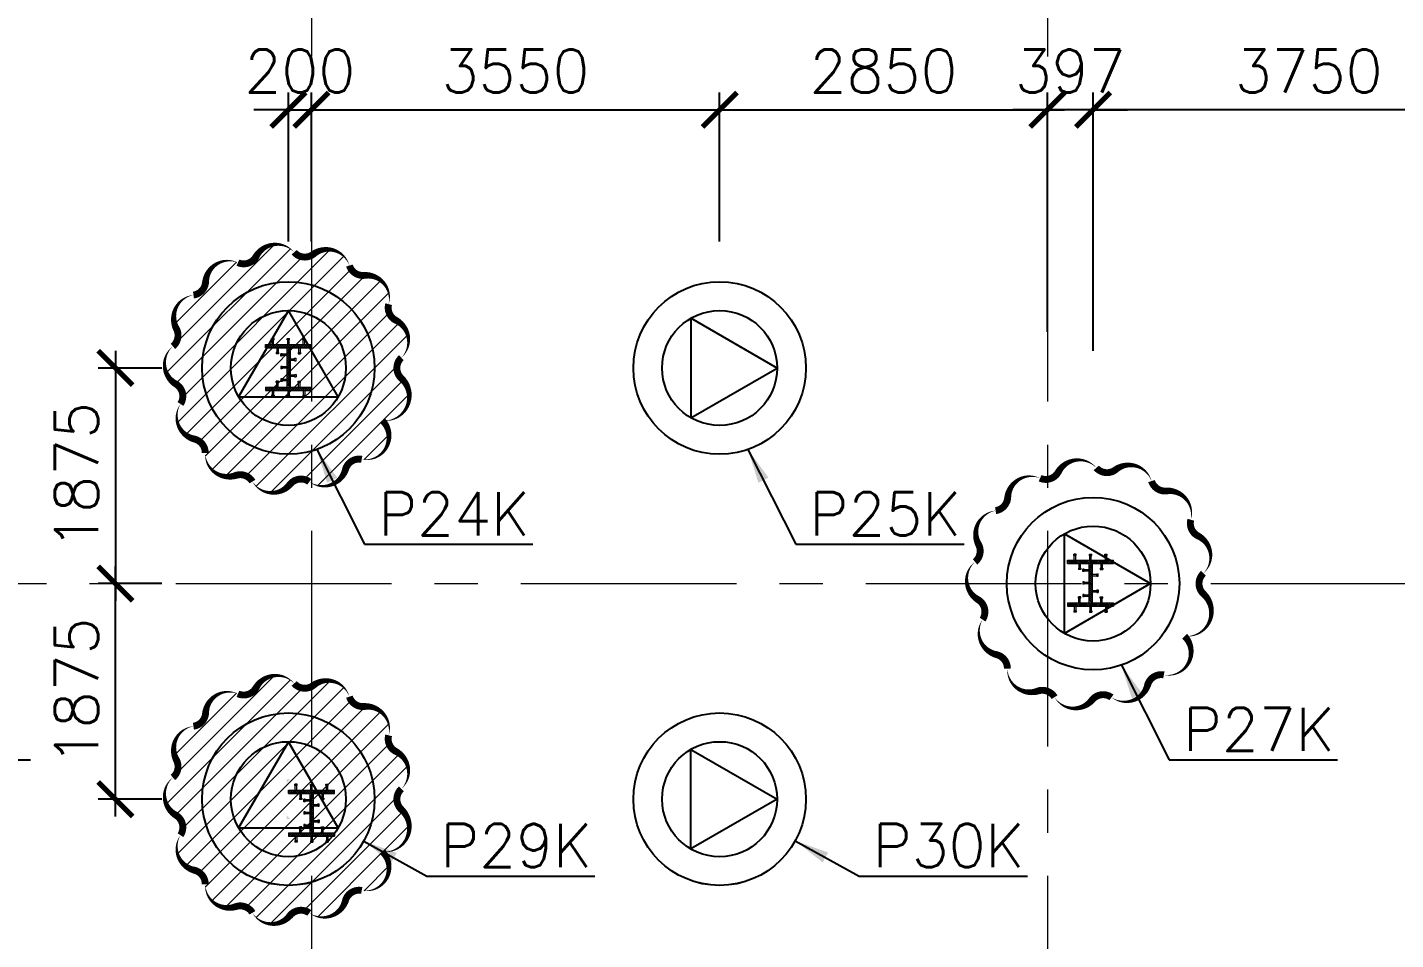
# Model space of a CAD drawing. Header units: millimetres. Extents: x -346728 to 1320345, y -537202 to -385966.
# Drawn here: x 218569 to 230467, y -419763 to -411829 of the extents above; entities that cross this region are included whole.
import ezdxf

# ---------------------------------------------------------------- set-up
doc = ezdxf.new("R2010")
doc.units = ezdxf.units.MM
doc.header["$LTSCALE"] = 100
doc.linetypes.add('X1326_GLB$0$CENTER', pattern=[2, 1.25, -0.25, 0.25, -0.25])
for name, color, linetype, lineweight in [('A-giao thong', 8, 'Continuous', 15), ('KCMANH', 8, 'Continuous', 13), ('KINGPOST', 5, 'Continuous', 20), ('X1326_GLB$0$A-tim', 8, 'X1326_GLB$0$CENTER', 9)]:
    doc.layers.add(name, color=color, linetype=linetype, lineweight=lineweight)
doc.layers.add('CL load', color=1, linetype='Continuous', plot=False)
for name, color, linetype in [('hach', 253, 'Continuous'), ('PILE MARK', 8, 'Continuous'), ('PL', 3, 'Continuous')]:
    doc.layers.add(name, color=color, linetype=linetype)
doc.styles.add('simplex', font='simplex.shx')
doc.dimstyles.new('100', dxfattribs={"dimscale": 150, "dimtxt": 2.5, "dimasz": 2, "dimexe": 1, "dimexo": 1, "dimgap": 1, "dimtad": 1, "dimdec": 0, "dimzin": 0, "dimdsep": 46, "dimtxsty": 'simplex', "dimblk": 'ARCHTICK', "dimcen": 1, "dimdle": 1, "dimclrd": 256, "dimclre": 256, "dimclrt": 6, "dimadec": 0, "dimazin": 0, "dimtfac": 1, "dimtdec": 0, "dimtix": 1, "dimtmove": 2, "dimatfit": 3, "dimfxl": 1, "dimtolj": 1, "dimtzin": 0, "dimarcsym": 0})
pattern_1 = [(44.99999999999996, (188543.3296231151, 11377564.43864296), (-8.980256121069152, 8.980256121069143), []), (135, (188543.3296231151, 11377564.43864296), (-8.980256121069152, -8.980256121069143), [])]

# ---------------------------------------------------------------- blocks, each defined once
blk = doc.blocks.new('_ArchTick')
at = {"color": 0, "linetype": 'ByBlock', "const_width": 0.15}
blk.add_lwpolyline([(-0.5, -0.5), (0.5, 0.5)], dxfattribs=at)
blk = doc.blocks.new('*D347')
at = {"layer": 'CL load', "lineweight": -2, "transparency": 16777216}
for p, q in [((220838.4992876526, -413691.5695106882), (220838.4992876526, -412395.7043317382)), ((221038.4992161091, -413691.5695106882), (221038.4992161091, -412395.7043317382)), ((220838.4992876526, -412545.7043317382), (220538.4992876526, -412545.7043317382)), ((220838.4992876526, -412545.7043317382), (221038.4992161091, -412545.7043317382)), ((221038.4992161091, -412545.7043317382), (221338.4992161091, -412545.7043317382))]:
    blk.add_line(p, q, dxfattribs=at)
at = {"layer": 'DEFPOINTS', "color": 0, "transparency": 16777216}
for p in [(221038.4992161091, -412545.7043317382), (220838.4992876526, -413841.5695106882, -1.036494268191746e-07), (221038.4992161091, -413841.5695106882, -1.036494268191746e-07)]:
    blk.add_point(p, dxfattribs=at)
at = {"layer": 'CL load', "lineweight": -2, "transparency": 16777216, "xscale": 300, "yscale": 300, "zscale": 300}
blk.add_blockref('_ArchTick', (220838.4992876526, -412545.7043317382), dxfattribs=at)
at = {"layer": 'CL load', "lineweight": -2, "transparency": 16777216, "xscale": 300, "yscale": 300, "zscale": 300, "rotation": 180}
blk.add_blockref('_ArchTick', (221038.4992161091, -412545.7043317382), dxfattribs=at)
at = {"layer": 'CL load', "color": 6, "transparency": 16777216, "insert": (220938.4992518809, -412208.2043317382), "char_height": 375, "attachment_point": 5, "style": 'simplex'}
blk.add_mtext('\\A1;200', dxfattribs=at)
blk = doc.blocks.new('*D348')
at = {"layer": 'CL load', "lineweight": -2, "transparency": 16777216}
for p, q in [((221038.4992161091, -413691.5695106882), (221038.4992161091, -412395.7043317382)), ((224588.4992876526, -413691.5695106882), (224588.4992876526, -412395.7043317382)), ((220888.4992161091, -412545.7043317382), (224738.4992876526, -412545.7043317382))]:
    blk.add_line(p, q, dxfattribs=at)
at = {"layer": 'DEFPOINTS', "color": 0, "transparency": 16777216}
for p in [(224588.4992876526, -412545.7043317382), (221038.4992161091, -413841.5695106882, -1.036494268191746e-07), (224588.4992876526, -413841.5695106882, -1.036494268191746e-07)]:
    blk.add_point(p, dxfattribs=at)
at = {"layer": 'CL load', "lineweight": -2, "transparency": 16777216, "xscale": 300, "yscale": 300, "zscale": 300, "rotation": 180}
blk.add_blockref('_ArchTick', (221038.4992161091, -412545.7043317382), dxfattribs=at)
at = {"layer": 'CL load', "lineweight": -2, "transparency": 16777216, "xscale": 300, "yscale": 300, "zscale": 300}
blk.add_blockref('_ArchTick', (224588.4992876526, -412545.7043317382), dxfattribs=at)
at = {"layer": 'CL load', "color": 6, "transparency": 16777216, "insert": (222813.4992518809, -412208.2043317382), "char_height": 375, "attachment_point": 5, "style": 'simplex'}
blk.add_mtext('\\A1;3550', dxfattribs=at)
blk = doc.blocks.new('*D349')
at = {"layer": 'CL load', "lineweight": -2, "transparency": 16777216}
for p, q in [((219333.8951011025, -414641.5695106885), (219333.8951011025, -416816.569408249)), ((219738.4992876527, -414791.5695106885), (219183.8951011025, -414791.5695106885)), ((219738.4992876527, -416666.569408249), (219183.8951011025, -416666.569408249))]:
    blk.add_line(p, q, dxfattribs=at)
at = {"layer": 'DEFPOINTS', "color": 0, "transparency": 16777216}
for p in [(219888.4992876527, -414791.5695106885, -1.036494268191746e-07), (219333.8951011025, -416666.569408249), (219888.4992876527, -416666.569408249, -1.036494268191746e-07)]:
    blk.add_point(p, dxfattribs=at)
at = {"layer": 'CL load', "lineweight": -2, "transparency": 16777216, "xscale": 300, "yscale": 300, "zscale": 300}
for p, rotation in [((219333.8951011025, -414791.5695106885), 90), ((219333.8951011025, -416666.569408249), 270)]:
    blk.add_blockref('_ArchTick', p, dxfattribs=dict(at, rotation=rotation))
at = {"layer": 'CL load', "color": 6, "transparency": 16777216, "insert": (218996.3951011023, -415729.0694594687), "char_height": 375, "attachment_point": 5, "rotation": 90, "style": 'simplex'}
blk.add_mtext('\\A1;1875', dxfattribs=at)
blk = doc.blocks.new('*D350')
at = {"layer": 'CL load', "lineweight": -2, "transparency": 16777216}
for p, q in [((219333.8951011025, -418691.5695106885), (219333.8951011025, -416516.5695106885)), ((219738.4992876527, -416666.5695106885), (219183.8951011025, -416666.5695106885)), ((219738.4992876527, -418541.5695106885), (219183.8951011025, -418541.5695106885))]:
    blk.add_line(p, q, dxfattribs=at)
at = {"layer": 'DEFPOINTS', "color": 0, "transparency": 16777216}
for p in [(219333.8951011025, -416666.5695106885), (219888.4992876527, -416666.5695106885, -1.036494268191746e-07), (219888.4992876527, -418541.5695106885, -1.036494268191746e-07)]:
    blk.add_point(p, dxfattribs=at)
at = {"layer": 'CL load', "lineweight": -2, "transparency": 16777216, "xscale": 300, "yscale": 300, "zscale": 300}
for p, rotation in [((219333.8951011025, -416666.5695106885), 90), ((219333.8951011025, -418541.5695106885), 270)]:
    blk.add_blockref('_ArchTick', p, dxfattribs=dict(at, rotation=rotation))
at = {"layer": 'CL load', "color": 6, "transparency": 16777216, "insert": (218996.3951011023, -417604.0695106884), "char_height": 375, "attachment_point": 5, "rotation": 90, "style": 'simplex'}
blk.add_mtext('\\A1;1875', dxfattribs=at)
blk = doc.blocks.new('*D351')
at = {"layer": 'CL load', "lineweight": -2, "transparency": 16777216}
for p, q in [((224588.4992876526, -413691.5695106882), (224588.4992876526, -412395.7043317382)), ((227438.6023158115, -413691.5695106882), (227438.6023158115, -412395.7043317382)), ((224438.4992876526, -412545.7043317382), (227588.6023158115, -412545.7043317382))]:
    blk.add_line(p, q, dxfattribs=at)
at = {"layer": 'DEFPOINTS', "color": 0, "transparency": 16777216}
for p in [(227438.6023158115, -412545.7043317382), (224588.4992876526, -413841.5695106882, -1.036494268191746e-07), (227438.6023158115, -413841.5695106882, -5.367926405597245e-07)]:
    blk.add_point(p, dxfattribs=at)
at = {"layer": 'CL load', "lineweight": -2, "transparency": 16777216, "xscale": 300, "yscale": 300, "zscale": 300, "rotation": 180}
blk.add_blockref('_ArchTick', (224588.4992876526, -412545.7043317382), dxfattribs=at)
at = {"layer": 'CL load', "lineweight": -2, "transparency": 16777216, "xscale": 300, "yscale": 300, "zscale": 300}
blk.add_blockref('_ArchTick', (227438.6023158115, -412545.7043317382), dxfattribs=at)
at = {"layer": 'CL load', "color": 6, "transparency": 16777216, "insert": (226013.5508017321, -412208.2043317382), "char_height": 375, "attachment_point": 5, "style": 'simplex'}
blk.add_mtext('\\A1;2850', dxfattribs=at)
blk = doc.blocks.new('*D352')
at = {"layer": 'CL load', "lineweight": -2, "transparency": 16777216}
for p, q in [((227438.6023158115, -414477.2160973102), (227438.6023158115, -412395.7043317382)), ((227836.0945518441, -414641.5695106882), (227836.0945518441, -412395.7043317382)), ((227438.6023158115, -412545.7043317382), (227138.6023158115, -412545.7043317382)), ((227836.0945518441, -412545.7043317382), (227438.6023158115, -412545.7043317382)), ((227836.0945518441, -412545.7043317382), (228136.0945518441, -412545.7043317382))]:
    blk.add_line(p, q, dxfattribs=at)
at = {"layer": 'DEFPOINTS', "color": 0, "transparency": 16777216}
for p in [(227438.6023158115, -412545.7043317382), (227438.6023158115, -414627.2160973102, -1.036494268191746e-07), (227836.0945518441, -414791.5695106882, -1.036494268191746e-07)]:
    blk.add_point(p, dxfattribs=at)
at = {"layer": 'CL load', "lineweight": -2, "transparency": 16777216, "xscale": 300, "yscale": 300, "zscale": 300}
blk.add_blockref('_ArchTick', (227438.6023158115, -412545.7043317382), dxfattribs=at)
at = {"layer": 'CL load', "lineweight": -2, "transparency": 16777216, "xscale": 300, "yscale": 300, "zscale": 300, "rotation": 180}
blk.add_blockref('_ArchTick', (227836.0945518441, -412545.7043317382), dxfattribs=at)
at = {"layer": 'CL load', "color": 6, "transparency": 16777216, "insert": (227637.3484338278, -412208.2043317382), "char_height": 375, "attachment_point": 5, "style": 'simplex'}
blk.add_mtext('\\A1;397', dxfattribs=at)
blk = doc.blocks.new('*D353')
at = {"layer": 'CL load', "lineweight": -2, "transparency": 16777216}
for p, q in [((227836.0945518441, -414641.5695106882), (227836.0945518441, -412395.7043317382)), ((231586.0945518441, -414641.5695106882), (231586.0945518441, -412395.7043317382)), ((231736.0945518441, -412545.7043317382), (227686.0945518441, -412545.7043317382))]:
    blk.add_line(p, q, dxfattribs=at)
at = {"layer": 'DEFPOINTS', "color": 0, "transparency": 16777216}
for p in [(227836.0945518441, -412545.7043317382), (227836.0945518441, -414791.5695106882, -1.036494268191746e-07), (231586.0945518441, -414791.5695106882, -1.036494268191746e-07)]:
    blk.add_point(p, dxfattribs=at)
at = {"layer": 'CL load', "lineweight": -2, "transparency": 16777216, "xscale": 300, "yscale": 300, "zscale": 300, "rotation": 180}
blk.add_blockref('_ArchTick', (227836.0945518441, -412545.7043317382), dxfattribs=at)
at = {"layer": 'CL load', "lineweight": -2, "transparency": 16777216, "xscale": 300, "yscale": 300, "zscale": 300}
blk.add_blockref('_ArchTick', (231586.0945518441, -412545.7043317382), dxfattribs=at)
at = {"layer": 'CL load', "color": 6, "transparency": 16777216, "insert": (229711.0945518441, -412208.2043317382), "char_height": 375, "attachment_point": 5, "style": 'simplex'}
blk.add_mtext('\\A1;3750', dxfattribs=at)
blk = doc.blocks.new('LVL-KHUNGTEN')
blk.add_lwpolyline([(61072.91373489425, 41092.78793908656), (119123.5098692991, 41092.78793908656), (119123.5098692991, 61.8816838347775), (61072.91373489425, 61.8816838347775)], close=True)
blk = doc.blocks.new('KP50')
at = {"ltscale": 0.1}
h = blk.add_hatch(color=6, dxfattribs=at)
h.dxf.hatch_style = 1
h.paths.add_polyline_path([(14.40000000000146, 171.2000000000044), (-14.39999999999418, 171.2000000000044), (-14.39999999999418, 142.3999999999869)])
h.paths.add_polyline_path([(-14.39999999999418, -142.3999999999724), (-14.39999999999418, -171.1999999999898), (14.40000000000146, -171.1999999999898)])
at = {"layer": 'KCMANH', "linetype": 'ByBlock'}
h = blk.add_hatch(dxfattribs=at)
h.set_pattern_fill('ANSI37', color=6, scale=4, style=0)
h.set_pattern_definition(pattern_1)
h.paths.add_polyline_path([(-200, 200.0000000000073), (-200, 171.2000000000044), (200, 171.2000000000044), (200, 200.0000000000073)])
h = blk.add_hatch(dxfattribs=at)
h.set_pattern_fill('ANSI37', color=6, scale=4, style=0)
h.set_pattern_definition([(44.99999999999996, (188728.9296231151, 11377564.43864296), (-8.980256121069152, 8.980256121069143), []), (135, (188728.9296231151, 11377564.43864296), (-8.980256121069152, -8.980256121069143), [])])
h.paths.add_polyline_path([(14.40000000000146, 171.2000000000044), (-14.39999999999418, 142.3999999999869), (-14.39999999999418, -142.3999999999724), (14.40000000000146, -171.1999999999898)])
h = blk.add_hatch(dxfattribs=at)
h.set_pattern_fill('ANSI37', color=6, scale=4, style=0)
h.set_pattern_definition(pattern_1)
h.paths.add_polyline_path([(-200, -171.1999999999898), (-200, -199.9999999999927), (200, -199.9999999999927), (200, -171.1999999999898)])
for p, q in [((-125.1904738589728, 252.8000000000029), (-145.990473858983, 252.8000000000029)), ((-145.990473858983, 240), (-145.990473858983, 252.8000000000029)), ((-125.1904738589728, 240), (-145.990473858983, 240)), ((-141.9904738589757, 200), (-141.9904738589757, 240)), ((-129.1904738589801, 200), (-129.1904738589801, 240)), ((-125.1904738589728, 240), (-125.1904738589728, 252.8000000000029)), ((-10.40000000000146, 252.8000000000029), (10.40000000000146, 252.8000000000029)), ((-10.40000000000146, 240), (-10.40000000000146, 252.8000000000029)), ((-10.40000000000146, 240), (10.40000000000146, 240)), ((-6.400000000001455, 200), (-6.400000000001455, 240)), ((6.400000000001455, 200), (6.400000000001455, 240)), ((10.40000000000146, 240), (10.40000000000146, 252.8000000000029)), ((125.1904738589801, 252.8000000000029), (145.990473858983, 252.8000000000029)), ((125.1904738589801, 240), (125.1904738589801, 252.8000000000029)), ((125.1904738589801, 240), (145.990473858983, 240)), ((129.1904738589801, 200), (129.1904738589801, 240)), ((141.990473858983, 200), (141.990473858983, 240)), ((145.990473858983, 240), (145.990473858983, 252.8000000000029)), ((-85.19047385897284, 131.1999999999935), (-105.990473858983, 131.1999999999935)), ((-105.990473858983, 131.1999999999935), (-105.990473858983, 118.4000000000015)), ((-101.9904738589757, 171.1999999999935), (-101.9904738589757, 131.1999999999935)), ((-89.19047385898011, 171.1999999999935), (-89.19047385898011, 131.1999999999935)), ((-85.19047385897284, 131.1999999999935), (-85.19047385897284, 118.4000000000015)), ((-67.19999999999709, 99.5998938560515), (-67.19999999999709, 120.3998938560471)), ((-54.39999999999418, 120.3998938560471), (-67.19999999999709, 120.3998938560471)), ((-54.39999999999418, 99.5998938560515), (-54.39999999999418, 120.3998938560471)), ((85.19047385898011, 131.1999999999935), (105.990473858983, 131.1999999999935)), ((85.19047385898011, 131.1999999999935), (85.19047385898011, 118.4000000000015)), ((89.19047385898011, 171.1999999999935), (89.19047385898011, 131.1999999999935)), ((101.990473858983, 171.1999999999935), (101.990473858983, 131.1999999999935)), ((105.990473858983, 131.1999999999935), (105.990473858983, 118.4000000000015)), ((-85.19047385897284, 118.4000000000015), (-105.990473858983, 118.4000000000015)), ((-54.39999999999418, 99.5998938560515), (-67.19999999999709, 99.5998938560515)), ((-67.19999999999709, 10.40000000000146), (-67.19999999999709, -10.40000000000509)), ((-54.39999999999418, 10.40000000000146), (-67.19999999999709, 10.40000000000146)), ((-14.39999999999418, 116.3998938560471), (-54.39999999999418, 116.3998938560471)), ((-14.39999999999418, 103.5998938560479), (-54.39999999999418, 103.5998938560479)), ((-54.39999999999418, 10.40000000000146), (-54.39999999999418, -10.40000000000509)), ((-14.39999999999418, 6.399999999997817), (-54.39999999999418, 6.399999999997817)), ((14.40000000000146, 76.39989385604713), (54.40000000000146, 76.39989385604713)), ((14.40000000000146, 63.59989385604786), (54.40000000000146, 63.59989385604786)), ((54.40000000000146, 59.59989385605149), (54.40000000000146, 80.39989385604713)), ((54.40000000000146, 80.39989385604713), (67.20000000000437, 80.39989385604713)), ((54.40000000000146, 59.59989385605149), (67.20000000000437, 59.59989385605149)), ((67.20000000000437, 59.59989385605149), (67.20000000000437, 80.39989385604713)), ((85.19047385898011, 118.4000000000015), (105.990473858983, 118.4000000000015)), ((-85.19047385897284, -118.4000000000015), (-105.990473858983, -118.4000000000015)), ((-105.990473858983, -131.1999999999971), (-105.990473858983, -118.4000000000015)), ((-85.19047385897284, -131.1999999999971), (-85.19047385897284, -118.4000000000015)), ((-54.39999999999418, -10.40000000000509), (-67.19999999999709, -10.40000000000509)), ((-67.19999999999709, -99.5998938560515), (-67.19999999999709, -120.3998938560471)), ((-54.39999999999418, -99.5998938560515), (-67.19999999999709, -99.5998938560515)), ((-14.39999999999418, -6.400000000001455), (-54.39999999999418, -6.400000000001455)), ((-54.39999999999418, -99.5998938560515), (-54.39999999999418, -120.3998938560471)), ((-14.39999999999418, -103.5998938560515), (-54.39999999999418, -103.5998938560515)), ((-14.39999999999418, -116.3998938560471), (-54.39999999999418, -116.3998938560471)), ((14.40000000000146, -63.59989385605149), (54.40000000000146, -63.59989385605149)), ((14.40000000000146, -76.39989385604713), (54.40000000000146, -76.39989385604713)), ((54.40000000000146, -59.59989385605149), (54.40000000000146, -80.39989385604713)), ((54.40000000000146, -59.59989385605149), (67.20000000000437, -59.59989385605149)), ((54.40000000000146, -80.39989385604713), (67.20000000000437, -80.39989385604713)), ((67.20000000000437, -59.59989385605149), (67.20000000000437, -80.39989385604713)), ((85.19047385898011, -118.4000000000015), (105.990473858983, -118.4000000000015)), ((85.19047385898011, -131.1999999999971), (85.19047385898011, -118.4000000000015)), ((105.990473858983, -131.1999999999971), (105.990473858983, -118.4000000000015)), ((-141.9904738589757, -200), (-141.9904738589757, -240)), ((-129.1904738589801, -200), (-129.1904738589801, -240)), ((-85.19047385897284, -131.1999999999971), (-105.990473858983, -131.1999999999971)), ((-101.9904738589757, -171.1999999999971), (-101.9904738589757, -131.1999999999971)), ((-89.19047385898011, -171.1999999999971), (-89.19047385898011, -131.1999999999971)), ((-54.39999999999418, -120.3998938560471), (-67.19999999999709, -120.3998938560471)), ((-6.400000000001455, -200), (-6.400000000001455, -240)), ((6.400000000001455, -200), (6.400000000001455, -240)), ((85.19047385898011, -131.1999999999971), (105.990473858983, -131.1999999999971)), ((89.19047385898011, -171.1999999999971), (89.19047385898011, -131.1999999999971)), ((101.990473858983, -171.1999999999971), (101.990473858983, -131.1999999999971)), ((129.1904738589801, -200), (129.1904738589801, -240)), ((141.990473858983, -200), (141.990473858983, -240)), ((-125.1904738589728, -240), (-145.990473858983, -240)), ((-145.990473858983, -240), (-145.990473858983, -252.8000000000029)), ((-125.1904738589728, -252.8000000000029), (-145.990473858983, -252.8000000000029)), ((-125.1904738589728, -240), (-125.1904738589728, -252.8000000000029)), ((-10.40000000000146, -240), (10.40000000000146, -240)), ((-10.40000000000146, -240), (-10.40000000000146, -252.8000000000029)), ((-10.40000000000146, -252.8000000000029), (10.40000000000146, -252.8000000000029)), ((10.40000000000146, -240), (10.40000000000146, -252.8000000000029)), ((125.1904738589801, -240), (145.990473858983, -240)), ((125.1904738589801, -240), (125.1904738589801, -252.8000000000029)), ((125.1904738589801, -252.8000000000029), (145.990473858983, -252.8000000000029)), ((145.990473858983, -240), (145.990473858983, -252.8000000000029))]:
    blk.add_line(p, q, dxfattribs=at)
at = {"layer": 'KINGPOST', "color": 6, "linetype": 'ByBlock'}
for p, q in [((-200, 200), (200, 200)), ((-200, 171.1999999999935), (-200, 200)), ((-200, 171.1999999999935), (200, 171.1999999999935)), ((-14.39999999999418, 171.1999999999935), (-14.39999999999418, -171.1999999999971)), ((-14.39999999997235, 142.4000000000015), (14.40000000000146, 171.1999999999935)), ((14.40000000000146, 171.1999999999935), (14.40000000000146, -171.1999999999971)), ((200, 171.1999999999935), (200, 200)), ((-200, -171.1999999999971), (200, -171.1999999999971)), ((-200, -171.1999999999971), (-200, -200)), ((-200, -200), (200, -200)), ((-14.39999999997235, -142.4000000000015), (14.40000000000146, -171.1999999999971)), ((200, -171.1999999999971), (200, -200))]:
    blk.add_line(p, q, dxfattribs=at)
blk.add_lwpolyline([(-14.39999999999418, 0), (14.40000000000146, 0)], dxfattribs=at)
blk = doc.blocks.new('B1 Kingpost Layout Plan1')
at = {"layer": 'KCMANH', "linetype": 'ByBlock'}
for p in [(70474.87400732923, -21.42886554740835, -1.664102455833927e-08), (77449.91651114332, -1896.428865548223, -5.235419848759193e-07), (70675.96452382929, -3896.859536243312, -4.864029710915929e-05)]:
    blk.add_blockref('KP50', p, dxfattribs=at)

msp = doc.modelspace()

# ---------------------------------------------------------------- hatches: boundary and pattern name
at = {"ltscale": 0.1}
h = msp.add_hatch(color=3, dxfattribs=at)
h.dxf.hatch_style = 1
h.paths.add_polyline_path([(220852.8992876527, -414620.3695106882), (220824.0992876529, -414620.3695106882), (220824.0992876529, -414649.1695106882)])
h.paths.add_polyline_path([(220824.0992876529, -414933.9695106882), (220824.0992876529, -414962.7695106882), (220852.8992876527, -414962.7695106882)])
h = msp.add_hatch(color=6, dxfattribs=at)
h.dxf.hatch_style = 1
h.paths.add_polyline_path([(227828.0023873551, -416495.3695106893), (227799.2023873551, -416495.3695106893), (227799.2023873551, -416524.1695106893)])
h.paths.add_polyline_path([(227799.2023873551, -416808.9695106893), (227799.2023873551, -416837.7695106893), (227828.0023873551, -416837.7695106893)])
h = msp.add_hatch(color=3, dxfattribs=at)
h.dxf.hatch_style = 1
h.paths.add_polyline_path([(220852.8992876527, -418370.3695106882), (220824.0992876529, -418370.3695106882), (220824.0992876529, -418399.1695106882)])
h.paths.add_polyline_path([(220824.0992876529, -418683.9695106882), (220824.0992876529, -418712.7695106882), (220852.8992876527, -418712.7695106882)])
at = {"layer": 'A-giao thong', "transparency": 33554572}
h = msp.add_hatch(dxfattribs=at)
h.set_pattern_fill('ANSI31', color=256, scale=1000)
h.set_pattern_definition([(45, (182489.5338986398, -512048.2110091121), (-88.38834764831843, 88.38834764831844), [])])
edge = h.paths.add_edge_path()
edge.add_arc((221683.6104640151, -414555.8757606394), 200.091326396924, 313.1890045741997, 423.1890044747136)
edge.add_arc((221829.4195326511, -414267.3604596509), 123.1753799015254, 165.3246326879942, 243.18900447470742, ccw=False)
edge.add_arc((221516.4578232584, -414185.400285267), 200.3404647350627, 345.3246326879935, 455.3246325885028)
edge.add_arc((221486.4359861827, -413863.2804457205), 123.1753799015117, 197.4523541326421, 275.32463258850305, ccw=False)
edge.add_arc((221177.8990375456, -413960.2797668083), 200.2499081724988, 17.45235413264597, 127.4523540331561)
edge.add_arc((220981.22364035, -413703.5255942937), 123.1753799015265, 221.3374224332373, 307.4523540331534, ccw=False)
edge.add_arc((220736.1775777578, -413919.0875608293), 203.1902650560175, 41.33742243323479, 151.337422333742)
edge.add_arc((220449.8048993052, -413762.5461182517), 123.1753799015094, 245.97207067360318, 331.33742233374693, ccw=False)
edge.add_arc((220318.1070853586, -414057.9566238984), 200.261910843809, 65.97207067360544, 175.9720705741139)
edge.add_arc((219995.4687079378, -414035.2375028802), 123.1753799015126, 278.0994113494279, 355.97207057411634, ccw=False)
edge.add_arc((220041.0485837262, -414355.5219918618), 200.3361020571378, 98.09941134942484, 208.0994112499362)
edge.add_arc((219755.6688482634, -414507.8968111275), 123.175379901518, -50.51419146834911, 28.099411249937475, ccw=False)
edge.add_arc((219961.5874683164, -414757.8221706628), 200.6535308265784, 129.4858085316449, 239.4858084321514)
edge.add_arc((219797.1627676734, -415036.8018854124), 123.1753799015154, -33.38585266077672, 59.48580843215609, ccw=False)
edge.add_arc((220067.1009366396, -415214.6976969275), 200.1101515091129, 146.6141473392238, 256.6141472397279)
edge.add_arc((219992.257845983, -415529.200553195), 123.1753799015155, -1.2513417107547866, 76.61414723972922, ccw=False)
edge.add_arc((220315.7001106563, -415536.2656662614), 200.3440389897893, 178.7486582892484, 288.7486581897573)
edge.add_arc((220419.684845232, -415842.6183867895), 123.1753799015132, 30.876836025434216, 108.7486581897549, ccw=False)
edge.add_arc((220697.2609357644, -415676.6449033946), 200.2371789537907, 210.876836025434, 320.876835925943)
edge.add_arc((220948.1616072697, -415880.714833231), 123.1753799015087, 54.01226688685409, 140.8768359259447, ccw=False)
edge.add_arc((221139.9048891268, -415616.6839903263), 203.1339398279393, 234.0122668868539, 344.0122667873574)
edge.add_arc((221453.5927884507, -415706.5598711848), 123.1753799015273, 79.39644157920287, 164.0122667873614, ccw=False)
edge.add_arc((221513.1113329065, -415388.6345450965), 200.2731787634664, 259.3964415791925, 404.1286010454199)
edge.add_arc((221677.9917064105, -415038.2678275359), 211.9778768860564, 264.279643978025, 407.3982272340489)
edge.add_arc((221904.856525194, -414791.569510692), 123.175379901495, 133.189004574196, 227.3982272340362, ccw=False)
h = msp.add_hatch(dxfattribs=at)
h.set_pattern_fill('ANSI31', color=256, scale=1000)
h.set_pattern_definition([(45, (182489.5338986398, -515798.2110091121), (-88.38834764831843, 88.38834764831844), [])])
edge = h.paths.add_edge_path()
edge.add_arc((221683.6104640151, -418305.8757606394), 200.091326396924, 313.1890045741997, 423.1890044747136)
edge.add_arc((221829.4195326511, -418017.3604596509), 123.1753799015254, 165.3246326879942, 243.18900447470742, ccw=False)
edge.add_arc((221516.4578232584, -417935.400285267), 200.3404647350627, 345.3246326879935, 455.3246325885028)
edge.add_arc((221486.4359861827, -417613.2804457205), 123.1753799015117, 197.4523541326421, 275.32463258850305, ccw=False)
edge.add_arc((221177.8990375456, -417710.2797668083), 200.2499081724988, 17.45235413264597, 127.4523540331561)
edge.add_arc((220981.22364035, -417453.5255942937), 123.1753799015265, 221.3374224332373, 307.4523540331534, ccw=False)
edge.add_arc((220736.1775777578, -417669.0875608293), 203.1902650560175, 41.33742243323479, 151.337422333742)
edge.add_arc((220449.8048993052, -417512.5461182517), 123.1753799015094, 245.97207067360318, 331.33742233374693, ccw=False)
edge.add_arc((220318.1070853586, -417807.9566238984), 200.261910843809, 65.97207067360544, 175.9720705741139)
edge.add_arc((219995.4687079378, -417785.2375028802), 123.1753799015126, 278.0994113494279, 355.97207057411634, ccw=False)
edge.add_arc((220041.0485837262, -418105.5219918618), 200.3361020571378, 98.09941134942484, 208.0994112499362)
edge.add_arc((219755.6688482634, -418257.8968111275), 123.175379901518, -50.51419146834911, 28.099411249937475, ccw=False)
edge.add_arc((219961.5874683164, -418507.8221706628), 200.6535308265784, 129.4858085316449, 239.4858084321514)
edge.add_arc((219797.1627676734, -418786.8018854124), 123.1753799015154, -33.38585266077672, 59.48580843215609, ccw=False)
edge.add_arc((220067.1009366396, -418964.6976969275), 200.1101515091129, 146.6141473392238, 256.6141472397279)
edge.add_arc((219992.257845983, -419279.200553195), 123.1753799015155, -1.2513417107547866, 76.61414723972922, ccw=False)
edge.add_arc((220315.7001106563, -419286.2656662614), 200.3440389897893, 178.7486582892484, 288.7486581897573)
edge.add_arc((220419.684845232, -419592.6183867895), 123.1753799015132, 30.876836025434216, 108.7486581897549, ccw=False)
edge.add_arc((220697.2609357644, -419426.6449033946), 200.2371789537907, 210.876836025434, 320.876835925943)
edge.add_arc((220948.1616072697, -419630.714833231), 123.1753799015087, 54.01226688685409, 140.8768359259447, ccw=False)
edge.add_arc((221139.9048891268, -419366.6839903263), 203.1339398279393, 234.0122668868539, 344.0122667873574)
edge.add_arc((221453.5927884507, -419456.5598711848), 123.1753799015273, 79.39644157920287, 164.0122667873614, ccw=False)
edge.add_arc((221513.1113329065, -419138.6345450965), 200.2731787634664, 259.3964415791925, 404.1286010454199)
edge.add_arc((221677.9917064105, -418788.2678275359), 211.9778768860564, 264.279643978025, 407.3982272340489)
edge.add_arc((221904.856525194, -418541.569510692), 123.175379901495, 133.189004574196, 227.3982272340362, ccw=False)
at = {"layer": 'hach'}
h = msp.add_hatch(dxfattribs=at)
h.set_pattern_fill('ANSI31', color=256, scale=70)
h.set_pattern_definition([(45, (121918.5586272281, -508591.2227448209), (-157.1544821187101, 157.1544821187102), [])])
h.paths.add_polyline_path([(142200.7174031938, -410142.157258469), (128621.2299212609, -428107.5122169152), (155914.0807850178, -501359.0065796374), (162214.0877402602, -503970.9423327898), (238136.4096880872, -469396.5978761645), (242695.206744063, -462329.4458765544), (242687.1652499498, -415142.6860857411), (237685.1483409582, -410142.1572584765)])
h.paths.add_polyline_path([(142797.9098990844, -411342.1571560285), (129975.6618433549, -428305.7014718884), (156856.1871301314, -500450.5520168371), (162191.6436317093, -502662.5923677236), (237318.7880773254, -468450.3646135417), (241495.1464346874, -461976.0778765109), (241487.0023686721, -415639.3961758266), (237188.1965684931, -411342.1571560359)], flags=16)
h = msp.add_hatch(dxfattribs=at)
h.set_pattern_fill('AR-CONC', color=256, scale=4)
h.set_pattern_definition([(49.99999999999999, (121918.5586272281, -508591.2227448209), (728.738675984016, -63.75634215561234), [76.2, -838.2]), (355, (121918.5586272281, -508591.2227448209), (-140.9736856998774, 764.2273809561406), [60.96, -670.56233668]), (100.4514446999999, (121979.2866552282, -508596.5357588209), (587.7649883614131, 700.4710076487804), [64.76003519999988, -712.360978399999]), (46.18420000000002, (121918.5586272281, -508388.022744821), (1084.31616356852, -168.1693117309086), [114.2999999999996, -1257.299999999994]), (96.63555760999992, (122008.9182272282, -508402.0367448209), (949.616536206012, 989.7044983908861), [97.14009256, -1068.54243264]), (351.1841511700001, (121918.5586272281, -508388.022744821), (949.6165362599081, 989.7044983421306), [91.43986828, -1005.83892768]), (21, (122020.1586272282, -508438.822744821), (606.4575650765299, -409.0607927483504), [76.2, -838.2]), (326.0000000000001, (122020.1586272282, -508438.822744821), (247.2081133905883, 736.7518644892771), [60.96, -670.56]), (71.45144499999999, (122070.6967576282, -508472.911144421), (853.6656771148646, 327.691075543621), [64.7600352, -712.3597503999999]), (37.50000000000001, (121918.5586272281, -508591.2227448209), (12.35441300236727, 338.2201554926124), [0, -662.432, 0, -680.72, 0, -673.1]), (7.499999999999999, (121918.5586272281, -508591.2227448209), (267.278650041223, 400.722299272478), [0, -388.112, 0, -647.192, 0, -256.54]), (327.5, (121691.9906272281, -508591.2227448209), (542.3623806674856, -22.91497597069377), [0, -254, 0, -792.48, 0, -1051.56]), (317.5, (121590.390627228, -508591.2227448209), (592.5167255440722, 101.7059641333321), [0, -330.2, 0, -526.288, 0, -746.76])])
h.paths.add_polyline_path([(142200.7174031938, -410142.157258469), (128621.2299212609, -428107.5122169152), (155914.0807850178, -501359.0065796374), (162214.0877402602, -503970.9423327898), (238136.4096880872, -469396.5978761645), (242695.206744063, -462329.4458765544), (242687.1652499498, -415142.6860857411), (237685.1483409582, -410142.1572584765)])
h.paths.add_polyline_path([(142797.9098990844, -411342.1571560285), (129975.6618433549, -428305.7014718884), (156856.1871301314, -500450.5520168371), (162191.6436317093, -502662.5923677236), (237318.7880773254, -468450.3646135417), (241495.1464346874, -461976.0778765109), (241487.0023686721, -415639.3961758266), (237188.1965684931, -411342.1571560359)], flags=16)

# ---------------------------------------------------------------- linework, layer by layer
at = {"color": 5, "elevation": -2718.252243046667}
for points in [[(221820.5544083771, -414701.7623433052, 0, 60, 0.5205670500000068), (221773.8614220494, -414377.2943969053, 60, 60, -0.3534527118638525), (221710.2625328065, -414236.1549536953, 0, 60, 0.5205670500000036), (221497.8664964606, -413985.9243108287, 60, 60, -0.3534915216528338), (221368.930777829, -413900.2222949381, 0, 60, 0.52056705), (221056.1267714908, -413801.3095150536, 60, 60, -0.3944898867801987), (220888.7395130545, -413784.8819733445, 0, 60, 0.5205670499999941), (220557.8863227233, -413821.6272499754, 60, 60, -0.3907150967676189), (220399.6501128004, -413875.047992034, 0, 60, 0.5205670499999991), (220118.3398358094, -414043.8896788738, 60, 60, -0.3534933906758924), (220012.8230178441, -414157.1842213336, 0, 60, 0.5205670500000176), (219864.3257562626, -414449.880860235, 60, 60, -0.3571345252974193), (219833.9944807613, -414602.9613655509, 0, 60, 0.520567049999982), (219859.7052840945, -414930.6858741154, 60, 60, -0.4289707164981073), (219900.0122096735, -415104.5821664248, 0, 60, 0.5205670499999676), (220020.7738951992, -415409.3714701184, 60, 60, -0.3534581953911722), (220115.4038505222, -415531.8904936906, 0, 60, 0.5205670499999923), (220380.094148546, -415725.978981142, 60, 60, -0.3534892819256612), (220525.4028808084, -415779.4054832984, 0, 60, 0.5205670500000038), (220852.6032107757, -415802.9924614622, 60, 60, -0.3982747208827367), (221020.5409423309, -415781.0483590786, 0, 60, 0.5205670499999902), (221335.1817476573, -415672.633485699, 60, 60, -0.3869502103842332), (221476.2585853083, -415585.4878435867, 0, 60, 0.7314348883771284), (221656.8631790127, -415249.1901014168, 0, 60, 0.7206828507104402), (221821.4792651674, -414882.2359693431, 60, 60, -0.435898308053293)], [(221820.5544083771, -418451.7623433052, 0, 60, 0.5205670500000068), (221773.8614220494, -418127.2943969053, 60, 60, -0.3534527118638525), (221710.2625328065, -417986.1549536953, 0, 60, 0.5205670500000036), (221497.8664964606, -417735.9243108287, 60, 60, -0.3534915216528338), (221368.930777829, -417650.2222949381, 0, 60, 0.52056705), (221056.1267714908, -417551.3095150536, 60, 60, -0.3944898867801987), (220888.7395130545, -417534.8819733445, 0, 60, 0.5205670499999941), (220557.8863227233, -417571.6272499754, 60, 60, -0.3907150967676189), (220399.6501128004, -417625.047992034, 0, 60, 0.5205670499999991), (220118.3398358094, -417793.8896788738, 60, 60, -0.3534933906758924), (220012.8230178441, -417907.1842213336, 0, 60, 0.5205670500000176), (219864.3257562626, -418199.880860235, 60, 60, -0.3571345252974193), (219833.9944807613, -418352.9613655509, 0, 60, 0.520567049999982), (219859.7052840945, -418680.6858741154, 60, 60, -0.4289707164981073), (219900.0122096735, -418854.5821664248, 0, 60, 0.5205670499999676), (220020.7738951992, -419159.3714701184, 60, 60, -0.3534581953911722), (220115.4038505222, -419281.8904936906, 0, 60, 0.5205670499999923), (220380.094148546, -419475.978981142, 60, 60, -0.3534892819256612), (220525.4028808084, -419529.4054832984, 0, 60, 0.5205670500000038), (220852.6032107757, -419552.9924614622, 60, 60, -0.3982747208827367), (221020.5409423309, -419531.0483590786, 0, 60, 0.5205670499999902), (221335.1817476573, -419422.633485699, 60, 60, -0.3869502103842332), (221476.2585853083, -419335.4878435867, 0, 60, 0.7314348883771284), (221656.8631790127, -418999.1901014168, 0, 60, 0.7206828507104402), (221821.4792651674, -418632.2359693431, 60, 60, -0.435898308053293)]]:
    msp.add_lwpolyline(points, format="xyseb", close=True, dxfattribs=at)
at = {"color": 6, "elevation": -2718.252243451877}
msp.add_lwpolyline([(228795.6575080793, -416576.7623433063, 0, 60, 0.5205670500000068), (228748.9645217518, -416252.2943969065, 60, 60, -0.3534527118638525), (228685.3656325089, -416111.1549536964, 0, 60, 0.5205670500000036), (228472.969596163, -415860.9243108297, 60, 60, -0.3534915216528338), (228344.0338775314, -415775.2222949392, 0, 60, 0.52056705), (228031.229871193, -415676.3095150547, 60, 60, -0.3944898867801987), (227863.8426127567, -415659.8819733456, 0, 60, 0.5205670499999941), (227532.9894224257, -415696.6272499765, 60, 60, -0.3907150967676189), (227374.7532125025, -415750.0479920351, 0, 60, 0.5205670499999991), (227093.4429355115, -415918.889678875, 60, 60, -0.3534933906758924), (226987.9261175462, -416032.1842213348, 0, 60, 0.5205670500000176), (226839.4288559647, -416324.8808602361, 60, 60, -0.3571345252974193), (226809.0975804635, -416477.961365552, 0, 60, 0.520567049999982), (226834.8083837969, -416805.6858741165, 60, 60, -0.4289707164981073), (226875.1153093759, -416979.5821664259, 0, 60, 0.5205670499999676), (226995.8769949014, -417284.3714701195, 60, 60, -0.3534581953911722), (227090.5069502243, -417406.8904936917, 0, 60, 0.5205670499999923), (227355.1972482484, -417600.9789811431, 60, 60, -0.3534892819256612), (227500.5059805106, -417654.4054832995, 0, 60, 0.5205670500000038), (227827.7063104781, -417677.9924614633, 60, 60, -0.3982747208827367), (227995.6440420333, -417656.0483590797, 0, 60, 0.5205670499999902), (228310.2848473597, -417547.6334857001, 60, 60, -0.3869502103842332), (228451.3616850104, -417460.4878435878, 0, 60, 0.7314348883771284), (228631.9662787149, -417124.1901014179, 0, 60, 0.7206828507104402), (228796.5823648696, -416757.2359693442, 60, 60, -0.435898308053293)], format="xyseb", close=True, dxfattribs=at)
at = {"layer": 'PL'}
for points, elevation in [([(220405.4865857603, -415041.5695106882), (221271.5119895447, -415041.5695106882), (220838.4992876526, -414291.5695106882)], -1404.949430315682), ([(220405.486657304, -415041.5696131263), (221271.5120610884, -415041.5696131263), (220838.4993591961, -414291.5696131263)], -1404.949430324949), ([(224338.4992876526, -414358.556808796), (224338.4992876526, -415224.5822125805), (225088.4992876526, -414791.5695106882)], -1404.949430315682), ([(224338.4993591961, -414358.556911234), (224338.4993591961, -415224.5823150185), (225088.4993591961, -414791.5696131262)], -1404.949430324949), ([(227586.0945518441, -417099.5822125805), (227586.0945518441, -416233.556808796), (228336.0945518441, -416666.5695106882)], -1404.949430315682), ([(227586.0946233878, -417099.5823150185), (227586.0946233878, -416233.556911234), (228336.0946233878, -416666.5696131262)], -1404.949430324949), ([(220405.4865857603, -418791.5695106882), (221271.5119895447, -418791.5695106882), (220838.4992876526, -418041.5695106882)], -1404.949430315682), ([(220405.486657304, -418791.5696131263), (221271.5120610884, -418791.5696131263), (220838.4993591961, -418041.5696131263)], -1404.949430324949), ([(224338.4992876526, -418974.5822125805), (224338.4992876526, -418108.556808796), (225088.4992876526, -418541.5695106882)], -1404.949430315682), ([(224338.4993591961, -418974.5823150185), (224338.4993591961, -418108.556911234), (225088.4993591961, -418541.5696131262)], -1404.949430324949)]:
    msp.add_lwpolyline(points, close=True, dxfattribs=dict(at, elevation=elevation))
for centre, radius in [((220838.4992876526, -414791.5695106882, -1404.949430315682), 750), ((220838.4993591961, -414791.5696131263, -1404.949430324949), 750), ((224588.4992876526, -414791.5695106882, -1404.949430315682), 750), ((224588.4993591961, -414791.5696131262, -1404.949430324949), 750), ((220838.4992876526, -414791.5695106882, -1404.949430315682), 500), ((220838.4993591961, -414791.5696131263, -1404.949430324949), 500), ((224588.4992876526, -414791.5695106882, -1404.949430315682), 500), ((224588.4993591961, -414791.5696131262, -1404.949430324949), 500), ((227836.0945518441, -416666.5695106882, -1404.949430315682), 750), ((227836.0946233878, -416666.5696131262, -1404.949430324949), 750), ((227836.0945518441, -416666.5695106882, -1404.949430315682), 500), ((227836.0946233878, -416666.5696131262, -1404.949430324949), 500), ((220838.4992876526, -418541.5695106882, -1404.949430315682), 750), ((220838.4993591961, -418541.5696131263, -1404.949430324949), 750), ((224588.4992876526, -418541.5695106882, -1404.949430315682), 750), ((224588.4993591961, -418541.5696131262, -1404.949430324949), 750), ((220838.4992876526, -418541.5695106882, -1404.949430315682), 500), ((220838.4993591961, -418541.5696131263, -1404.949430324949), 500), ((224588.4992876526, -418541.5695106882, -1404.949430315682), 500), ((224588.4993591961, -418541.5696131262, -1404.949430324949), 500)]:
    msp.add_circle(centre, radius, dxfattribs=at)
at = {"layer": 'X1326_GLB$0$A-tim', "ltscale": 15}
for p, q in [((221038.4992161091, -398208.6109563511, -1404.94943040617), (221038.49921611, -512162.695561827, -1404.949430870663)), ((227438.6023158117, -398208.6109563511, -1404.949430849073), (227438.6023158124, -512162.695561827, -1404.949431313566)), ((120859.4542972323, -416666.5694082488, -1404.949430906714), (255546.0027297724, -416666.5694082489, -1404.949430916082))]:
    msp.add_line(p, q, dxfattribs=at)

# ---------------------------------------------------------------- block references
at = {"extrusion": (0.005970236709927127, -2.28885336656151e-18, 0.9999821779780016), "xscale": 3.385207865094198, "yscale": 3.385207865094198, "zscale": 3.385207865094198}
msp.add_blockref('LVL-KHUNGTEN', (-107243.4928914149, -525073.6189301611, -287.1016924623489), dxfattribs=at)
msp.add_blockref('B1 Kingpost Layout Plan1', (150363.6858046683, -414765.9628913942, -1404.949430139306))

# ---------------------------------------------------------------- texts
at = {"layer": 'PILE MARK', "color": 4, "style": 'simplex'}
for s, p in [('P24K', (221620.2182951256, -416247.4133229632, -1404.949430809612)), ('P25K', (225370.2182951256, -416247.4133229632, -1404.949430809612)), ('P27K', (228617.8135593173, -418122.4133229632, -1404.949430809612)), ('P29K', (222160.1656418632, -419132.1812691859, -1404.949430809612)), ('P30K', (225920.526570218, -419132.1812691859, -1404.949430809612))]:
    msp.add_text(s, height=375, dxfattribs=at).set_placement(p)

# ---------------------------------------------------------------- dimensions: what is measured, and where the dimension line sits
at = {"layer": 'CL load'}
for base, p1, p2, picture, middle in [((221038.4992161091, -412545.7043317382, -1404.949430212033), (220838.4992876526, -413841.5695106882, -1404.949430315682), (221038.4992161091, -413841.5695106882, -1404.949430315682), '*D347', (220938.4992518809, -412208.2043317382, -1404.949430212033)), ((224588.4992876526, -412545.7043317382, -1404.949430212033), (221038.4992161091, -413841.5695106882, -1404.949430315682), (224588.4992876526, -413841.5695106882, -1404.949430315682), '*D348', (222813.4992518809, -412208.2043317382, -1404.949430212033)), ((227438.6023158115, -412545.7043317382, -1404.949430212033), (224588.4992876526, -413841.5695106882, -1404.949430315682), (227438.6023158115, -413841.5695106882, -1404.949430748825), '*D351', (226013.5508017321, -412208.2043317382, -1404.949430212033)), ((227438.6023158115, -412545.7043317382, -1404.949430212033), (227836.0945518441, -414791.5695106882, -1404.949430315682), (227438.6023158115, -414627.2160973102, -1404.949430315682), '*D352', (227637.3484338278, -412208.2043317382, -1404.949430212033)), ((227836.0945518441, -412545.7043317382, -1404.949430212033), (231586.0945518441, -414791.5695106882, -1404.949430315682), (227836.0945518441, -414791.5695106882, -1404.949430315682), '*D353', (229711.0945518441, -412208.2043317382, -1404.949430212033))]:
    dim = msp.add_linear_dim(base=base, p1=p1, p2=p2, dimstyle='100', dxfattribs=at)
    dim.commit()
    dim.dimension.update_dxf_attribs({"geometry": picture, "text_midpoint": middle})
for base, p1, p2, picture, middle in [((219333.8951011025, -416666.569408249, -1404.949430212033), (219888.4992876526, -414791.5695106882, -1404.949430315682), (219888.4992876526, -416666.5694082488, -1404.949430315682), '*D349', (218996.3951011023, -415729.0694594687, -1404.949430212033)), ((219333.8951011025, -416666.5695106885, -1404.949430212033), (219888.4992876526, -418541.5695106882, -1404.949430315682), (219888.4992876526, -416666.5695106882, -1404.949430315682), '*D350', (218996.3951011023, -417604.0695106884, -1404.949430212033))]:
    dim = msp.add_linear_dim(base=base, p1=p1, p2=p2, angle=90, dimstyle='100', dxfattribs=at)
    dim.commit()
    dim.dimension.update_dxf_attribs({"geometry": picture, "text_midpoint": middle})

# ---------------------------------------------------------------- leaders
at = {"layer": 'PILE MARK'}
for points in [[(221084.4204048792, -415500.105186644, -1404.949430315682), (221501.1089084726, -416325.0075270176, -1404.949430315682), (222964.6037526066, -416325.0075270176, -1404.949430315682)], [(224834.4204048792, -415500.105186644, -1404.949430315682), (225251.1089084726, -416325.0075270176, -1404.949430315682), (226714.6037526066, -416325.0075270176, -1404.949430315682)], [(217012.1136829439, -417200.8183495068, -1404.949430722514), (217131.1363226744, -418200.0075270186, -1404.949430722514), (218594.6311668084, -418200.0075270186, -1404.949430722514)], [(228082.0156690709, -417375.105186644, -1404.949430315682), (228498.7041726641, -418200.0075270176, -1404.949430315682), (229962.1990167981, -418200.0075270176, -1404.949430315682)], [(221494.0897577475, -418905.8511812685, -1404.949430315682), (222041.0562552102, -419209.7754732402, -1404.949430315682), (223504.5510993442, -419209.7754732402, -1404.949430315682)], [(225245.409237488, -418903.4663437873, -1404.949430315682), (225801.417183565, -419209.7754732402, -1404.949430315682), (227264.912027699, -419209.7754732402, -1404.949430315682)]]:
    msp.add_leader(points, dimstyle='100', override={"dimgap": 1, "dimtad": 0}, dxfattribs=at)

doc.saveas('drawing.dxf')
